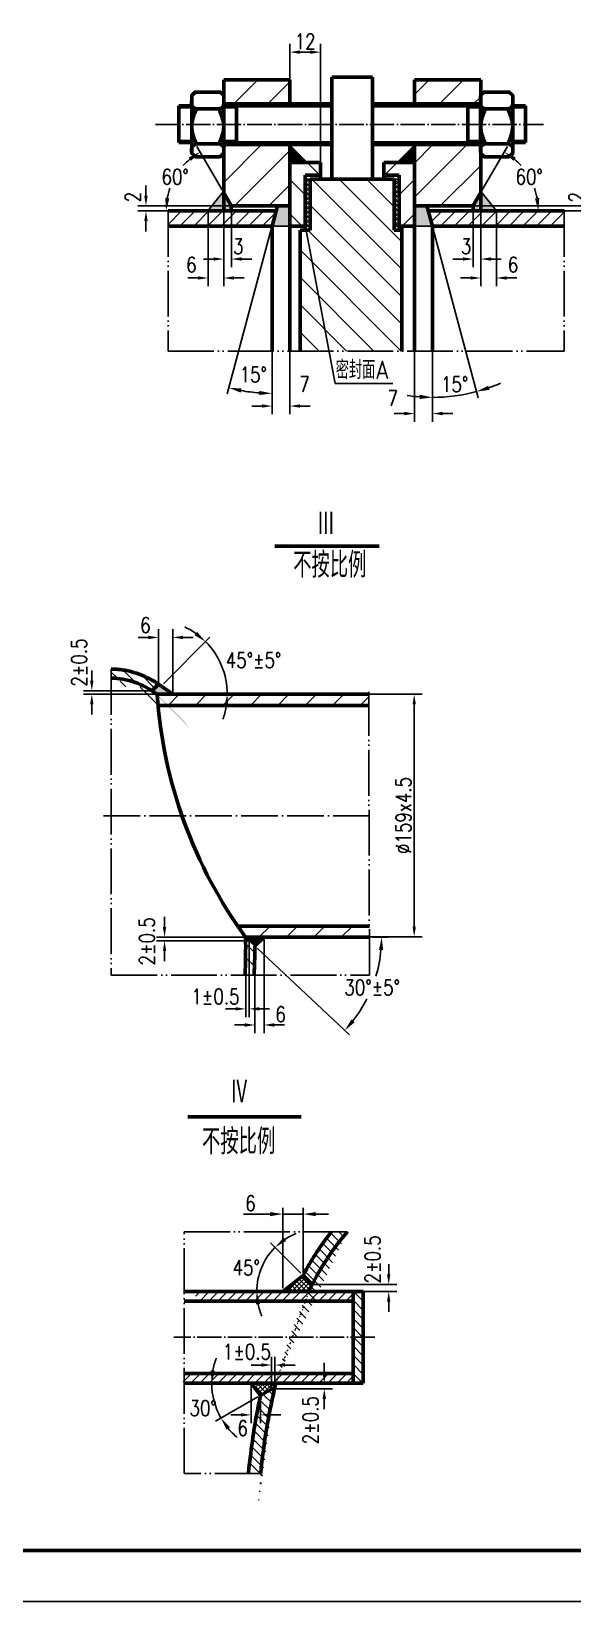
# Model space of a CAD drawing. Header units: millimetres. Extents: x -918 to 12145, y -17246 to 1103.
# Drawn here: x 121 to 653, y -1867 to -325 of the extents above; entities that cross this region are included whole.
import ezdxf

# ---------------------------------------------------------------- set-up
doc = ezdxf.new("R2010")
doc.units = ezdxf.units.MM
for name, pattern in [('ACAD_ISO04W100', [30, 24, -3, 0, -3]), ('DIVIDE-M', [39, 30, -3, 0, -3, 0, -3]), ('PHANTOM', [2.5, 1.25, -0.25, 0.25, -0.25, 0.25, -0.25])]:
    doc.linetypes.add(name, pattern=pattern)
for name, color, linetype in [('9双点划线层', 6, 'PHANTOM'), ('中心线', 1, 'ACAD_ISO04W100'), ('标注', 4, 'Continuous'), ('细实线', 3, 'Continuous')]:
    doc.layers.add(name, color=color, linetype=linetype)
doc.layers.add('中粗线', color=7, linetype='Continuous', lineweight=60)
doc.layers.add('粗实线', color=7, linetype='Continuous', lineweight=60)
doc.styles.get("Standard").update_dxf_attribs({"font": 'gbenor.shx', "width": 0.707, "bigfont": 'gbcbig.shx'})
doc.styles.add('TH_GBDIM', font='romans.shx', dxfattribs={"width": 0.8, "bigfont": 'gbcbig.shx'})
doc.dimstyles.new('副本 (2) ISO-25', dxfattribs={"dimscale": 5, "dimtxt": 3, "dimasz": 2.5, "dimexe": 1.25, "dimexo": 0.625, "dimtad": 1, "dimtih": 1, "dimtoh": 1, "dimlfac": -5, "dimdsep": 46, "dimtxsty": 'TH_GBDIM', "dimcen": 2.5, "dimclrd": 256, "dimazin": 0, "dimtfac": 1, "dimtmove": 0, "dimatfit": 3, "dimldrblk": 'NONE', "dimfxl": 0, "dimfrac": 2, "dimlwd": -1, "dimarcsym": 0})
doc.dimstyles.new('副本 (2)ISO-25', dxfattribs={"dimtxt": 15, "dimasz": 10, "dimexe": 8, "dimexo": 0, "dimgap": 3, "dimtad": 1, "dimdec": 1, "dimrnd": 0.005, "dimdsep": 46, "dimtxsty": 'TH_GBDIM', "dimcen": 2.5, "dimadec": 0, "dimazin": 0, "dimtfac": 1, "dimtdec": 1, "dimtofl": 0, "dimtmove": 2, "dimatfit": 2, "dimfxl": 0, "dimarcsym": 0})
pattern_1 = [(135, (-8097.168, -8309.768), (-6.735192, -6.735192), [])]
pattern_2 = [(45, (-5181.075, -6369.308), (-6.735192, 6.735192), [])]
pattern_3 = [(45, (-5181.075, -6369.308), (-2.245064, 2.245064), []), (135, (-5181.075, -6369.308), (-2.245064, -2.245064), [])]
pattern_4 = [(45, (-5181.075, -6369.308), (-16.83798, 16.83798), [])]

# ---------------------------------------------------------------- blocks, each defined once
blk = doc.blocks.new('*D176')
at = {"layer": '细实线', "color": 0, "lineweight": -2}
for p, q in [((236.3, -920.3), (226.3, -920.3)), ((246.3, -966.3), (246.3, -912.3)), ((260.5, -976.1), (260.5, -912.3)), ((270.5, -920.3), (280.5, -920.3))]:
    blk.add_line(p, q, dxfattribs=at)
at = {"layer": '细实线', "color": 0}
for points in [[(236.3, -918.6), (236.3, -922), (246.3, -920.3)], [(270.5, -918.6), (270.5, -922), (260.5, -920.3)]]:
    blk.add_solid(points, dxfattribs=at)
at = {"layer": '细实线', "color": 0, "insert": (233.5, -908.2), "char_height": 15, "attachment_point": 5, "style": 'TH_GBDIM'}
blk.add_mtext('6', dxfattribs=at)
blk = doc.blocks.new('*D177')
at = {"layer": '细实线', "color": 0, "lineweight": -2}
for p, q in [((350, -1214.6), (350, -1308.7)), ((341, -1223.3), (341, -1308.7)), ((331, -1300.7), (321, -1300.7)), ((360, -1300.7), (370, -1300.7))]:
    blk.add_line(p, q, dxfattribs=at)
at = {"layer": '细实线', "color": 0}
for points in [[(331, -1299), (331, -1302.4), (341, -1300.7)], [(360, -1299), (360, -1302.4), (350, -1300.7)]]:
    blk.add_solid(points, dxfattribs=at)
at = {"layer": '细实线', "color": 0, "insert": (366.3, -1290.2), "char_height": 15, "attachment_point": 5, "style": 'TH_GBDIM'}
blk.add_mtext('6', dxfattribs=at)
blk = doc.blocks.new('*D178')
at = {"layer": '细实线', "color": 0, "lineweight": -2}
blk.add_line((251.1, -965.8), (296.9, -920), dxfattribs=at)
at = {"layer": '细实线'}
for start, end in [(54.8104, 64.6209), (0, 45), (340.3791, 350.1896)]:
    blk.add_arc((240.8, -976.1), 73.1, start, end, dxfattribs=at)
for points in [[(284.3, -914.8), (281.6, -918), (292.5, -924.4)], [(310.8, -988.4), (314.9, -988.7), (313.9, -976.1)]]:
    blk.add_solid(points, dxfattribs=at)
at = {"layer": '细实线', "color": 0, "insert": (339.7, -942.7), "char_height": 15, "attachment_point": 5, "style": 'TH_GBDIM'}
blk.add_mtext('45°±5°', dxfattribs=at)
blk = doc.blocks.new('_None')
blk = doc.blocks.new('*D179')
at = {"layer": '细实线', "color": 0, "lineweight": -2}
for p, q in [((180.8, -962.6), (180.8, -952.6)), ((239.9, -972.6), (172.8, -972.6)), ((245, -976.1), (172.8, -976.1)), ((180.8, -986.1), (180.8, -996.1))]:
    blk.add_line(p, q, dxfattribs=at)
at = {"layer": '细实线', "color": 0}
for points in [[(179.1, -962.6), (182.5, -962.6), (180.8, -972.6)], [(179.1, -986.1), (182.5, -986.1), (180.8, -976.1)]]:
    blk.add_solid(points, dxfattribs=at)
at = {"layer": '细实线', "color": 0, "insert": (168.3, -945), "char_height": 15, "attachment_point": 5, "rotation": 90, "style": 'TH_GBDIM'}
blk.add_mtext('2±0.5', dxfattribs=at)
blk = doc.blocks.new('*D180')
at = {"layer": '细实线', "color": 0, "lineweight": -2}
for p, q in [((456.7, -1214.6), (471.8, -1214.6)), ((343.3, -1225.4), (433.9, -1310.5))]:
    blk.add_line(p, q, dxfattribs=at)
at = {"layer": '细实线'}
for start, end in [(343.4071, 354.6465), (322.1625, 333.222)]:
    blk.add_arc((331.7, -1214.6), 133.8, start, end, dxfattribs=at)
for points in [[(462.9, -1227), (467.1, -1227.2), (465.6, -1214.6)], [(439, -1298), (435.8, -1295.3), (429.3, -1306.2)]]:
    blk.add_solid(points, dxfattribs=at)
at = {"layer": '细实线', "color": 0, "insert": (456.2, -1263.9), "char_height": 15, "attachment_point": 5, "style": 'TH_GBDIM'}
blk.add_mtext('30°±5°', dxfattribs=at)
blk = doc.blocks.new('*D181')
at = {"layer": '细实线', "color": 0, "lineweight": -2}
for p, q in [((252.3, -1204.5), (252.3, -1194.5)), ((331.9, -1214.5), (244.3, -1214.5)), ((332, -1218.1), (244.3, -1218.1)), ((252.3, -1228.1), (252.3, -1238.1))]:
    blk.add_line(p, q, dxfattribs=at)
at = {"layer": '细实线', "color": 0}
for points in [[(250.6, -1204.5), (253.9, -1204.5), (252.3, -1214.5)], [(250.6, -1228.1), (253.9, -1228.1), (252.3, -1218.1)]]:
    blk.add_solid(points, dxfattribs=at)
at = {"layer": '细实线', "color": 0, "insert": (235, -1218.6), "char_height": 15, "attachment_point": 5, "rotation": 90, "style": 'TH_GBDIM'}
blk.add_mtext('2±0.5', dxfattribs=at)
blk = doc.blocks.new('*D182')
at = {"layer": '细实线', "color": 0, "lineweight": -2}
for p, q in [((332, -1218.1), (332, -1292.9)), ((335.4, -1218.1), (335.4, -1292.9)), ((322, -1284.9), (312, -1284.9)), ((345.4, -1284.9), (355.4, -1284.9))]:
    blk.add_line(p, q, dxfattribs=at)
at = {"layer": '细实线', "color": 0}
for points in [[(322, -1283.2), (322, -1286.5), (332, -1284.9)], [(345.4, -1283.2), (345.4, -1286.5), (335.4, -1284.9)]]:
    blk.add_solid(points, dxfattribs=at)
at = {"layer": '细实线', "color": 0, "insert": (302.3, -1272.8), "char_height": 15, "attachment_point": 5, "style": 'TH_GBDIM'}
blk.add_mtext('1±0.5', dxfattribs=at)
blk = doc.blocks.new('*D194')
at = {"layer": '标注', "color": 0, "lineweight": -2}
for p, q in [((452.8, -976.1), (505.5, -976.1)), ((497.5, -986.1), (497.5, -1204.1)), ((453.3, -1214.1), (505.5, -1214.1))]:
    blk.add_line(p, q, dxfattribs=at)
at = {"layer": '标注', "color": 0}
for points in [[(495.9, -986.1), (499.2, -986.1), (497.5, -976.1)], [(495.9, -1204.1), (499.2, -1204.1), (497.5, -1214.1)]]:
    blk.add_solid(points, dxfattribs=at)
at = {"layer": '标注', "color": 0, "insert": (487, -1095.1), "char_height": 15, "attachment_point": 5, "rotation": 90, "style": 'TH_GBDIM'}
blk.add_mtext('%%c159x4.5', dxfattribs=at)
blk = doc.blocks.new('*D257')
at = {"layer": '标注'}
for p, q in [((356, -1486.3), (329.8, -1486.3)), ((388.4, -1486.3), (368.5, -1486.3)), ((400.9, -1486.3), (413.4, -1486.3))]:
    blk.add_line(p, q, dxfattribs=at)
at = {"layer": '标注', "color": 0, "lineweight": -2}
for p, q in [((368.5, -1559.1), (368.5, -1480.1)), ((388.4, -1543.5), (388.4, -1480.1))]:
    blk.add_line(p, q, dxfattribs=at)
at = {"layer": '标注'}
for points in [[(356, -1484.3), (356, -1488.4), (368.5, -1486.3)], [(400.9, -1484.3), (400.9, -1488.4), (388.4, -1486.3)]]:
    blk.add_solid(points, dxfattribs=at)
at = {"layer": '标注', "color": 0, "insert": (336.7, -1475.7), "char_height": 15, "attachment_point": 5, "style": 'TH_GBDIM'}
blk.add_mtext('6', dxfattribs=at)
blk = doc.blocks.new('*D258')
at = {"layer": '标注', "color": 0, "lineweight": -2}
blk.add_line((386.2, -1544.4), (356.3, -1514.6), dxfattribs=at)
at = {"layer": '标注'}
for start, end in [(111.6323, 123.3463), (135.0603, 180), (191.714, 203.428)]:
    blk.add_arc((404.1, -1562.3), 61.2, start, end, dxfattribs=at)
for points in [[(371.7, -1512.7), (369.1, -1509.5), (360.7, -1519)], [(342, -1574.9), (346.2, -1574.5), (342.8, -1562.3)]]:
    blk.add_solid(points, dxfattribs=at)
at = {"layer": '标注', "color": 0, "insert": (332.5, -1538.9), "char_height": 15, "attachment_point": 5, "style": 'TH_GBDIM'}
blk.add_mtext('45°', dxfattribs=at)
blk = doc.blocks.new('*D259')
at = {"layer": '标注', "color": 0, "lineweight": -2}
for p, q in [((337.4, -1652.3), (337.4, -1691.4)), ((346.6, -1664.2), (346.6, -1691.4)), ((327.4, -1683.4), (317.4, -1683.4)), ((356.6, -1683.4), (366.6, -1683.4))]:
    blk.add_line(p, q, dxfattribs=at)
at = {"layer": '标注', "color": 0}
for points in [[(327.4, -1681.7), (327.4, -1685), (337.4, -1683.4)], [(356.6, -1681.7), (356.6, -1685), (346.6, -1683.4)]]:
    blk.add_solid(points, dxfattribs=at)
at = {"layer": '标注', "color": 0, "insert": (329, -1696.4), "char_height": 15, "attachment_point": 5, "style": 'TH_GBDIM'}
blk.add_mtext('6', dxfattribs=at)
blk = doc.blocks.new('*D260')
at = {"layer": '标注', "color": 0, "lineweight": -2}
for p, q in [((409.2, -1642.3), (409.2, -1632.3)), ((360.3, -1657.9), (417.2, -1657.9)), ((361.7, -1652.3), (417.2, -1652.3)), ((409.2, -1667.9), (409.2, -1677.9))]:
    blk.add_line(p, q, dxfattribs=at)
at = {"layer": '标注', "color": 0}
for points in [[(407.5, -1642.3), (410.9, -1642.3), (409.2, -1652.3)], [(407.5, -1667.9), (410.9, -1667.9), (409.2, -1657.9)]]:
    blk.add_solid(points, dxfattribs=at)
at = {"layer": '标注', "color": 0, "insert": (395.7, -1688.7), "char_height": 15, "attachment_point": 5, "rotation": 90, "style": 'TH_GBDIM'}
blk.add_mtext('2±0.5', dxfattribs=at)
blk = doc.blocks.new('*D261')
at = {"layer": '标注', "color": 0, "lineweight": -2}
for p, q in [((472.5, -1545.5), (472.5, -1535.5)), ((397.3, -1555.5), (480.5, -1555.5)), ((393.8, -1562.3), (480.5, -1562.3)), ((472.5, -1572.3), (472.5, -1582.3))]:
    blk.add_line(p, q, dxfattribs=at)
at = {"layer": '标注', "color": 0}
for points in [[(470.8, -1545.5), (474.1, -1545.5), (472.5, -1555.5)], [(470.8, -1572.3), (474.1, -1572.3), (472.5, -1562.3)]]:
    blk.add_solid(points, dxfattribs=at)
at = {"layer": '标注', "color": 0, "insert": (456.7, -1530.8), "char_height": 15, "attachment_point": 5, "rotation": 90, "style": 'TH_GBDIM'}
blk.add_mtext('2±0.5', dxfattribs=at)
blk = doc.blocks.new('*D262')
at = {"layer": '标注', "color": 0, "lineweight": -2}
for p, q in [((357.4, -1658.1), (357.4, -1626.5)), ((360.7, -1656.3), (360.7, -1626.5)), ((347.4, -1634.5), (337.4, -1634.5)), ((370.7, -1634.5), (380.7, -1634.5))]:
    blk.add_line(p, q, dxfattribs=at)
at = {"layer": '标注', "color": 0}
for points in [[(347.4, -1632.8), (347.4, -1636.1), (357.4, -1634.5)], [(370.7, -1632.8), (370.7, -1636.1), (360.7, -1634.5)]]:
    blk.add_solid(points, dxfattribs=at)
at = {"layer": '标注', "color": 0, "insert": (333.2, -1621.4), "char_height": 15, "attachment_point": 5, "style": 'TH_GBDIM'}
blk.add_mtext('1±0.5', dxfattribs=at)
blk = doc.blocks.new('*D263')
at = {"layer": '标注', "color": 0, "lineweight": -2}
blk.add_line((343.9, -1665.8), (302.2, -1689.6), dxfattribs=at)
at = {"layer": '标注'}
for start, end in [(159.2167, 169.6083), (180, 209.7037), (220.0954, 230.487)]:
    blk.add_arc((367.6, -1652.3), 69, start, end, dxfattribs=at)
for points in [[(301.8, -1640), (297.6, -1639.6), (298.6, -1652.3)], [(313.1, -1697.9), (316.5, -1695.5), (307.7, -1686.5)]]:
    blk.add_solid(points, dxfattribs=at)
at = {"layer": '标注', "color": 0, "insert": (290.2, -1676.8), "char_height": 15, "attachment_point": 5, "style": 'TH_GBDIM'}
blk.add_mtext('30°', dxfattribs=at)
blk = doc.blocks.new('*D308')
at = {"layer": '标注', "color": 0, "lineweight": -2}
for p, q in [((308.8, -481), (284.1, -438.3)), ((274.7, -501.7), (247.5, -501.7))]:
    blk.add_line(p, q, dxfattribs=at)
at = {"layer": '标注'}
for start, end in [(130.7077, 138.3333), (160.4151, 169.2923)]:
    blk.add_arc((320.7, -501.7), 67, start, end, dxfattribs=at)
for points in [[(275.9, -449.2), (278.3, -452.6), (287.3, -443.7)], [(257, -489.4), (252.9, -489), (253.8, -501.7)]]:
    blk.add_solid(points, dxfattribs=at)
at = {"layer": '标注', "color": 0, "insert": (262.7, -468.2), "char_height": 15, "attachment_point": 5, "style": 'TH_GBDIM'}
blk.add_mtext('60°', dxfattribs=at)
blk = doc.blocks.new('*D309')
at = {"layer": '标注', "color": 0, "lineweight": -2}
for p, q in [((310.4, -483.7), (310.4, -575.5)), ((295, -501.7), (295, -575.5)), ((285, -567.5), (275, -567.5)), ((320.4, -567.5), (330.4, -567.5))]:
    blk.add_line(p, q, dxfattribs=at)
at = {"layer": '标注', "color": 0}
for points in [[(285, -565.8), (285, -569.1), (295, -567.5)], [(320.4, -565.8), (320.4, -569.1), (310.4, -567.5)]]:
    blk.add_solid(points, dxfattribs=at)
at = {"layer": '标注', "color": 0, "insert": (278.6, -554.4), "char_height": 15, "attachment_point": 5, "style": 'TH_GBDIM'}
blk.add_mtext('6', dxfattribs=at)
blk = doc.blocks.new('*D310')
at = {"layer": '标注', "color": 0, "lineweight": -2}
for p, q in [((310.4, -501.7), (310.4, -556.9)), ((317.9, -501.7), (317.9, -556.9)), ((300.4, -548.9), (290.4, -548.9)), ((327.9, -548.9), (337.9, -548.9))]:
    blk.add_line(p, q, dxfattribs=at)
at = {"layer": '标注', "color": 0}
for points in [[(300.4, -547.2), (300.4, -550.5), (310.4, -548.9)], [(327.9, -547.2), (327.9, -550.5), (317.9, -548.9)]]:
    blk.add_solid(points, dxfattribs=at)
at = {"layer": '标注', "color": 0, "insert": (324.7, -536.4), "char_height": 15, "attachment_point": 5, "style": 'TH_GBDIM'}
blk.add_mtext('3', dxfattribs=at)
blk = doc.blocks.new('*D311')
at = {"layer": '标注', "color": 0, "lineweight": -2}
for p, q in [((564.4, -481), (589.1, -438.3)), ((598.5, -501.7), (625.7, -501.7))]:
    blk.add_line(p, q, dxfattribs=at)
at = {"layer": '标注'}
for start, end in [(41.6667, 49.2923), (10.7077, 19.5849)]:
    blk.add_arc((552.5, -501.7), 67, start, end, dxfattribs=at)
for points in [[(595, -452.6), (597.4, -449.2), (586, -443.7)], [(620.4, -489), (616.2, -489.4), (619.5, -501.7)]]:
    blk.add_solid(points, dxfattribs=at)
at = {"layer": '标注', "color": 0, "insert": (610.5, -468.2), "char_height": 15, "attachment_point": 5, "style": 'TH_GBDIM'}
blk.add_mtext('60°', dxfattribs=at)
blk = doc.blocks.new('*D312')
at = {"layer": '标注', "color": 0, "lineweight": -2}
for p, q in [((562.9, -483.7), (562.9, -575.5)), ((578.3, -501.7), (578.3, -575.5)), ((552.9, -567.5), (542.9, -567.5)), ((588.3, -567.5), (598.3, -567.5))]:
    blk.add_line(p, q, dxfattribs=at)
at = {"layer": '标注', "color": 0}
for points in [[(552.9, -565.8), (552.9, -569.1), (562.9, -567.5)], [(588.3, -565.8), (588.3, -569.1), (578.3, -567.5)]]:
    blk.add_solid(points, dxfattribs=at)
at = {"layer": '标注', "color": 0, "insert": (594.7, -554.4), "char_height": 15, "attachment_point": 5, "style": 'TH_GBDIM'}
blk.add_mtext('6', dxfattribs=at)
blk = doc.blocks.new('*D313')
at = {"layer": '标注', "color": 0, "lineweight": -2}
for p, q in [((555.4, -501.7), (555.4, -556.9)), ((562.9, -501.7), (562.9, -556.9)), ((545.4, -548.9), (535.4, -548.9)), ((572.9, -548.9), (582.9, -548.9))]:
    blk.add_line(p, q, dxfattribs=at)
at = {"layer": '标注', "color": 0}
for points in [[(545.4, -547.2), (545.4, -550.5), (555.4, -548.9)], [(572.9, -547.2), (572.9, -550.5), (562.9, -548.9)]]:
    blk.add_solid(points, dxfattribs=at)
at = {"layer": '标注', "color": 0, "insert": (548.5, -536.4), "char_height": 15, "attachment_point": 5, "style": 'TH_GBDIM'}
blk.add_mtext('3', dxfattribs=at)
blk = doc.blocks.new('*D314')
at = {"layer": '标注', "color": 0, "lineweight": -2}
for p, q in [((357.9, -609), (357.9, -701.2)), ((375.4, -609), (375.4, -701.2)), ((347.9, -693.2), (337.9, -693.2)), ((385.4, -693.2), (395.4, -693.2))]:
    blk.add_line(p, q, dxfattribs=at)
at = {"layer": '标注', "color": 0}
for points in [[(347.9, -691.5), (347.9, -694.8), (357.9, -693.2)], [(385.4, -691.5), (385.4, -694.8), (375.4, -693.2)]]:
    blk.add_solid(points, dxfattribs=at)
at = {"layer": '标注', "color": 0, "insert": (389.7, -671.7), "char_height": 15, "attachment_point": 5, "style": 'TH_GBDIM'}
blk.add_mtext('7', dxfattribs=at)
blk = doc.blocks.new('*D315')
at = {"layer": '标注', "color": 0, "lineweight": -2}
for p, q in [((357.1, -519.7), (313.8, -681.3)), ((357.9, -642.4), (357.9, -687.1))]:
    blk.add_line(p, q, dxfattribs=at)
at = {"layer": '标注'}
blk.add_arc((357.9, -516.7), 164.1, 259.3648, 265.6352, dxfattribs=at)
for points in [[(327.1, -680), (328, -676), (315.4, -675.2)], [(345.4, -678.3), (345.3, -682.4), (357.9, -680.8)]]:
    blk.add_solid(points, dxfattribs=at)
at = {"layer": '标注', "color": 0, "insert": (339.5, -662.3), "char_height": 15, "attachment_point": 5, "style": 'TH_GBDIM'}
blk.add_mtext('15°', dxfattribs=at)
blk = doc.blocks.new('*D316')
at = {"layer": '标注', "color": 0, "lineweight": -2}
for p, q in [((375.4, -372.9), (375.4, -337.8)), ((405.4, -454.2), (405.4, -337.8)), ((395.4, -345.8), (385.4, -345.8))]:
    blk.add_line(p, q, dxfattribs=at)
at = {"layer": '标注', "color": 0}
for points in [[(385.4, -344.1), (385.4, -347.5), (375.4, -345.8)], [(395.4, -344.1), (395.4, -347.5), (405.4, -345.8)]]:
    blk.add_solid(points, dxfattribs=at)
at = {"layer": '标注', "color": 0, "insert": (390.4, -335.3), "char_height": 15, "attachment_point": 5, "style": 'TH_GBDIM'}
blk.add_mtext('12', dxfattribs=at)
blk = doc.blocks.new('*D317')
at = {"layer": '标注', "color": 0, "lineweight": -2}
for p, q in [((516.2, -519.7), (560.5, -685)), ((515.4, -642.4), (515.4, -690.9))]:
    blk.add_line(p, q, dxfattribs=at)
at = {"layer": '标注'}
for start, end in [(289.2641, 293.5283), (261.4717, 265.7359), (270, 285)]:
    blk.add_arc((515.4, -516.7), 168, start, end, dxfattribs=at)
for points in [[(571.4, -677.3), (570.2, -673.3), (558.8, -679)], [(502.9, -682.1), (502.8, -686.3), (515.4, -684.7)]]:
    blk.add_solid(points, dxfattribs=at)
at = {"layer": '标注', "color": 0, "insert": (537.3, -671.8), "char_height": 15, "attachment_point": 5, "style": 'TH_GBDIM'}
blk.add_mtext('15°', dxfattribs=at)
blk = doc.blocks.new('*D318')
at = {"layer": '标注', "color": 0, "lineweight": -2}
for p, q in [((670.1, -486.7), (670.1, -476.7)), ((555.4, -496.7), (678.1, -496.7)), ((555.4, -501.7), (678.1, -501.7)), ((670.1, -511.7), (670.1, -521.7))]:
    blk.add_line(p, q, dxfattribs=at)
at = {"layer": '标注', "color": 0}
for points in [[(668.4, -486.7), (671.8, -486.7), (670.1, -496.7)], [(668.4, -511.7), (671.8, -511.7), (670.1, -501.7)]]:
    blk.add_solid(points, dxfattribs=at)
at = {"layer": '标注', "color": 0, "insert": (656.9, -488.2), "char_height": 15, "attachment_point": 5, "rotation": 90, "style": 'TH_GBDIM'}
blk.add_mtext('2', dxfattribs=at)
blk = doc.blocks.new('*D325')
at = {"layer": '标注', "color": 0, "lineweight": -2}
for p, q in [((497.9, -639.3), (497.9, -708.6)), ((515.4, -639.3), (515.4, -708.6)), ((487.9, -700.6), (477.9, -700.6)), ((525.4, -700.6), (535.4, -700.6))]:
    blk.add_line(p, q, dxfattribs=at)
at = {"layer": '标注', "color": 0}
for points in [[(487.9, -698.9), (487.9, -702.2), (497.9, -700.6)], [(525.4, -698.9), (525.4, -702.2), (515.4, -700.6)]]:
    blk.add_solid(points, dxfattribs=at)
at = {"layer": '标注', "color": 0, "insert": (476.4, -685.4), "char_height": 15, "attachment_point": 5, "style": 'TH_GBDIM'}
blk.add_mtext('7', dxfattribs=at)
blk = doc.blocks.new('*D347')
at = {"layer": '标注', "color": 0, "lineweight": -2}
for p, q in [((234, -486.7), (234, -476.7)), ((317.9, -496.7), (226, -496.7)), ((317.9, -501.7), (226, -501.7)), ((234, -511.7), (234, -521.7))]:
    blk.add_line(p, q, dxfattribs=at)
at = {"layer": '标注', "color": 0}
for points in [[(232.3, -486.7), (235.7, -486.7), (234, -496.7)], [(232.3, -511.7), (235.7, -511.7), (234, -501.7)]]:
    blk.add_solid(points, dxfattribs=at)
at = {"layer": '标注', "color": 0, "insert": (221.1, -488), "char_height": 15, "attachment_point": 5, "rotation": 90, "style": 'TH_GBDIM'}
blk.add_mtext('2 ', dxfattribs=at)

msp = doc.modelspace()

# ---------------------------------------------------------------- hatches: boundary and pattern name
at = {"layer": '标注'}
h = msp.add_hatch(dxfattribs=at)
h.set_pattern_fill('ANSI31', color=256, scale=7.5, style=0)
h.set_pattern_definition(pattern_4)
h.paths.add_polyline_path([(375.3597, -372.9382), (325.3597, -372.9382), (310.3597, -372.9382), (310.3597, -396.5682), (375.3597, -396.5682)])
h.paths.add_polyline_path([(375.3597, -436.5682), (310.3597, -436.5682), (310.3597, -483.4531), (318.001, -496.6882), (375.3597, -496.6882), (375.3597, -466.6882)])
h = msp.add_hatch(dxfattribs=at)
h.set_pattern_fill('ANSI31', color=256, scale=7.5, style=0)
h.set_pattern_definition(pattern_4)
h.paths.add_polyline_path([(497.8597, -372.9382), (497.8597, -396.5682), (562.8597, -396.5682), (562.8597, -372.9382)])
h.paths.add_polyline_path([(497.8597, -466.6882), (497.8597, -496.6882), (555.2184, -496.6882), (562.8597, -483.4531), (562.8597, -436.5682), (497.8597, -436.5682)])
for points in [[(375.3597, -439.1882), (375.3597, -454.1882), (390.3597, -454.1882)], [(482.8597, -454.1882), (497.8597, -454.1882), (497.8597, -439.1882)]]:
    msp.add_hatch(color=256, dxfattribs=at).paths.add_polyline_path(points)
h = msp.add_hatch(dxfattribs=at)
h.set_pattern_fill('ANSI31', color=256, scale=7.5, angle=90, style=0)
h.set_pattern_definition([(135, (-12039.792, -18027.29), (-16.83798, -16.83798), [])])
h.paths.add_polyline_path([(375.3597, -466.6882), (375.3597, -516.6882), (390.3597, -516.6882), (390.3597, -466.6882), (405.3597, -466.6882), (405.3597, -454.1882), (375.3597, -454.1882)])
h = msp.add_hatch(dxfattribs=at)
h.set_pattern_fill('ANSI31', color=256, scale=7.5, angle=90, style=0)
h.set_pattern_definition([(45, (12913.012, -18027.29), (16.83798, -16.83798), [])])
h.paths.add_polyline_path([(482.8597, -466.6882), (467.8597, -466.6882), (467.8597, -454.1882), (497.8597, -454.1882), (497.8597, -466.6882), (497.8597, -516.6882), (482.8597, -516.6882)])
h = msp.add_hatch(dxfattribs=at)
h.set_pattern_fill('ANSI31', color=256, scale=6, angle=90, style=0)
h.set_pattern_definition([(135, (-5181.075, -6369.308), (-13.470384, -13.470384), [])])
h.paths.add_polyline_path([(385.3597, -639.2639), (485.3597, -639.2639), (485.3597, -520.4382), (477.8597, -520.4382), (477.8597, -470.4382), (395.3597, -470.4382), (395.3597, -520.4382), (385.3597, -520.4382)])
h = msp.add_hatch(dxfattribs=at)
h.set_pattern_fill('ANSI37', color=256, style=0)
h.set_pattern_definition(pattern_3)
h.paths.add_polyline_path([(390.3597, -513.3103), (390.7349, -516.6882), (395.3597, -516.6882), (395.3597, -470.4382), (390.3597, -470.4382)])
h = msp.add_hatch(dxfattribs=at)
h.set_pattern_fill('ANSI37', color=256, style=0)
h.set_pattern_definition(pattern_3)
h.paths.add_polyline_path([(482.8597, -470.4382), (477.8597, -470.4382), (477.8597, -516.6882), (482.8597, -516.6882)])
h = msp.add_hatch(dxfattribs=at)
h.set_pattern_fill('ANSI31', color=256, scale=3, style=0)
h.set_pattern_definition(pattern_2)
h.paths.add_polyline_path([(255.7698, -501.6882), (255.7698, -516.6882), (357.8597, -516.6882), (361.8789, -501.6882)])
h = msp.add_hatch(color=256, dxfattribs=at)
h.paths.add_polyline_path([(510.0007, -496.6882), (497.8597, -496.6882), (497.8597, -516.6882), (515.3597, -516.6882)])
h.paths.add_polyline_path([(375.3597, -496.6882), (363.2187, -496.6882), (357.8597, -516.6882), (375.3597, -516.6882)])
h = msp.add_hatch(dxfattribs=at)
h.set_pattern_fill('ANSI31', color=256, scale=3, style=0)
h.set_pattern_definition(pattern_2)
h.paths.add_polyline_path([(644.8246, -516.6882), (644.8246, -501.6882), (511.3405, -501.6882), (515.3597, -516.6882)])
h = msp.add_hatch(dxfattribs=at)
h.set_pattern_fill('ANSI31', color=256, scale=3, angle=90, style=0)
h.set_pattern_definition(pattern_1)
edge = h.paths.add_edge_path()
edge.add_ellipse((199.9938, -1222.8467), major_axis=(0, 262.5), ratio=0.502857143, start_angle=342.406728, end_angle=360.0719371, ccw=False)
edge.add_line((239.8918, -972.6248), (246.2558, -966.2608))
edge.add_spline(control_points=[(246.2558, -966.2608), (244.5198, -964.8985), (240.062, -962.0997), (228.35, -956.3784), (221.0401, -953.931), (209.1054, -951.7609), (204.5498, -951.3467), (199.9938, -951.3467)], knot_values=[5.944490153, 5.944490153, 5.944490153, 5.944490153, 6.042308248, 6.042308248, 6.192003594, 6.192003594, 6.283185307, 6.283185307, 6.283185307, 6.283185307], degree=3, periodic=0)
edge.add_spline(control_points=[(199.9938, -951.3467), (199.9382, -954.3464), (199.8826, -957.3462), (199.8281, -960.3469)], knot_values=[0, 0, 0, 0, 6.109537083, 6.109537083, 6.109537083, 6.109537083], degree=3, periodic=0)
h = msp.add_hatch(color=256, dxfattribs=at)
edge = h.paths.add_edge_path()
edge.add_ellipse((199.9938, -1222.8467), major_axis=(0, 262.5), ratio=0.502857143, start_angle=340.0515564, end_angle=342.406728, ccw=False)
edge.add_line((245.0288, -976.0967), (260.4686, -976.0967))
edge.add_line((260.4686, -976.0967), (246.2558, -966.2608))
edge.add_line((246.2558, -966.2608), (239.8918, -972.6248))
h = msp.add_hatch(color=256, dxfattribs=at)
edge = h.paths.add_edge_path()
edge.add_line((349.9849, -1214.5967), (331.9286, -1214.5967))
edge.add_ellipse((199.9938, -1222.8467), major_axis=(0, 262.5), ratio=0.502857143, start_angle=271.0391919, end_angle=271.8010211, ccw=False)
edge.add_line((331.9721, -1218.0859), (335.4452, -1218.0859))
edge.add_line((335.4452, -1218.0859), (340.9934, -1223.2944))
edge.add_line((340.9934, -1223.2944), (349.9849, -1214.5967))
h = msp.add_hatch(dxfattribs=at)
h.set_pattern_fill('ANSI31', color=256, scale=2, angle=90, style=0)
h.set_pattern_definition([(135, (5126.097, -7338.1033), (-4.490128, -4.490128), [])])
edge = h.paths.add_edge_path()
edge.add_ellipse((519.5265, -1807.263), major_axis=(0, 350), ratio=0.502857143, start_angle=64.7465311, end_angle=79.0821199, ccw=False)
edge.add_line((360.3469, -1657.9448), (357.3879, -1658.0883))
edge.add_line((357.3879, -1658.0883), (346.5973, -1664.244))
edge.add_spline(control_points=[(346.5973, -1664.244), (345.669, -1668.4105), (344.5446, -1673.8197), (340.114, -1696.7149), (337.4344, -1714.657), (335.4757, -1732.8927)], knot_values=[4.922764176, 4.922764176, 4.922764176, 4.922764176, 4.971913577, 4.971913577, 5.128901519, 5.128901519, 5.128901519, 5.128901519], degree=3, periodic=0)
edge.add_spline(control_points=[(335.4757, -1732.8927), (339.1971, -1735.5963), (342.9546, -1738.2844), (346.7121, -1740.9724)], knot_values=[0, 0, 0, 0, 6.330894489, 6.330894489, 6.330894489, 6.330894489], degree=3, periodic=0)
edge = h.paths.add_edge_path()
edge.add_spline(control_points=[(416.8824, -1502.9597), (415.0409, -1505.2489), (413.2233, -1507.5977), (402.4572, -1522.0506), (394.0971, -1535.5568), (388.3832, -1546.5961)], knot_values=[5.513776593, 5.513776593, 5.513776593, 5.513776593, 5.548870558, 5.548870558, 5.724491671, 5.724491671, 5.724491671, 5.724491671], degree=3, periodic=0)
edge.add_line((388.3832, -1546.5961), (397.278, -1555.4723))
edge.add_ellipse((519.5265, -1807.263), major_axis=(0, 350), ratio=0.502857143, start_angle=29.8426334, end_angle=43.9948492, ccw=False)
edge.add_spline(control_points=[(431.9454, -1503.6747), (426.9169, -1503.425), (421.8883, -1503.1753), (416.8824, -1502.9597)], knot_values=[182.495119004, 182.495119004, 182.495119004, 182.495119004, 189.160234507, 189.160234507, 189.160234507, 189.160234507], degree=3, periodic=0)
h = msp.add_hatch(dxfattribs=at)
h.set_pattern_fill('ANSI37', color=256, angle=180, style=0)
h.set_pattern_definition([(225, (5126.0973, -7338.1033), (2.245064, -2.245064), []), (315, (5126.0973, -7338.1033), (2.245064, 2.245064), [])])
edge = h.paths.add_edge_path()
edge.add_line((361.7263, -1652.263), (337.3704, -1652.263))
edge.add_line((337.3704, -1652.263), (346.5973, -1664.244))
edge.add_line((346.5973, -1664.244), (357.3879, -1658.0883))
edge.add_line((357.3879, -1658.0883), (360.3469, -1657.9448))
edge.add_ellipse((519.5265, -1807.263), major_axis=(0, 350), ratio=0.502857143, start_angle=63.7136793, end_angle=64.7465311, ccw=False)
edge = h.paths.add_edge_path()
edge.add_line((368.5116, -1562.263), (393.8373, -1562.263))
edge.add_ellipse((519.5265, -1807.263), major_axis=(0, 350), ratio=0.502857143, start_angle=43.9948492, end_angle=45.572996, ccw=False)
edge.add_line((397.278, -1555.4723), (388.3832, -1546.5961))
edge.add_line((388.3832, -1546.5961), (368.5116, -1562.263))
h = msp.add_hatch(dxfattribs=at)
h.set_pattern_fill('ANSI31', color=256, scale=2, angle=180, style=0)
h.set_pattern_definition([(225, (5126.097, -7338.1033), (4.490128, -4.490128), [])])
edge = h.paths.add_edge_path()
edge.add_spline(control_points=[(269.6062, -1642.7894), (269.8062, -1646.0009), (270.1468, -1649.1628), (270.6447, -1652.263)], knot_values=[59.515296332, 59.515296332, 59.515296332, 59.515296332, 64.396851545, 64.396851545, 64.396851545, 64.396851545], degree=3, periodic=0)
edge.add_line((270.6447, -1652.263), (437.5265, -1652.263))
edge.add_line((437.5265, -1652.263), (437.5265, -1642.7894))
edge.add_line((437.5265, -1642.7894), (269.6062, -1642.7894))
edge = h.paths.add_edge_path()
edge.add_spline(control_points=[(284.5343, -1562.263), (283.2662, -1565.3557), (282.083, -1568.5197), (280.9801, -1571.7367)], knot_values=[98.821139035, 98.821139035, 98.821139035, 98.821139035, 103.627905697, 103.627905697, 103.627905697, 103.627905697], degree=3, periodic=0)
edge.add_line((280.9801, -1571.7367), (437.5265, -1571.7367))
edge.add_line((437.5265, -1571.7367), (437.5265, -1562.263))
edge.add_line((437.5265, -1562.263), (284.5343, -1562.263))
h = msp.add_hatch(dxfattribs=at)
h.set_pattern_fill('ANSI31', color=256, scale=2, angle=90, style=0)
h.set_pattern_definition([(135, (-5181.075, -6369.308), (-4.490128, -4.490128), [])])
h.paths.add_polyline_path([(447.5265, -1607.263), (437.5265, -1607.263), (437.5265, -1652.263), (447.5265, -1652.263)])
h.paths.add_polyline_path([(447.5265, -1562.263), (437.5265, -1562.263), (437.5265, -1607.263), (447.5265, -1607.263)])
at = {"layer": '细实线'}
h = msp.add_hatch(color=256, dxfattribs=at)
h.paths.add_polyline_path([(309.9926, -482.8172), (294.9542, -501.6882), (309.9926, -501.6882)])
h.paths.add_polyline_path([(309.9926, -482.8172), (309.9926, -501.6882), (317.8597, -501.6882), (317.8597, -496.4434)])
h = msp.add_hatch(color=256, dxfattribs=at)
h.paths.add_polyline_path([(563.2268, -482.8172), (578.2652, -501.6882), (563.2268, -501.6882)])
h.paths.add_polyline_path([(563.2268, -482.8172), (563.2268, -501.6882), (555.3597, -501.6882), (555.3597, -496.4434)])
h = msp.add_hatch(dxfattribs=at)
h.set_pattern_fill('ANSI31', color=256, scale=6, style=0)
h.set_pattern_definition([(45, (-8113.722, -9006.289), (-13.470384, 13.470384), [])])
h.paths.add_polyline_path([(452.8046, -976.0967), (245.0288, -976.0967, 0.005995613), (245.9001, -987.01), (452.8046, -987.01)])
h = msp.add_hatch(dxfattribs=at)
h.set_pattern_fill('ANSI31', color=256, scale=6, style=0)
h.set_pattern_definition([(45, (-8097.168, -8309.768), (-13.470384, 13.470384), [])])
edge = h.paths.add_edge_path()
edge.add_line((331.9286, -1214.5967), (453.6022, -1214.5967))
edge.add_spline(control_points=[(453.6022, -1214.5967), (450.8583, -1210.9631), (448.1143, -1207.3295), (445.42, -1203.6834)], knot_values=[160.744816033, 160.744816033, 160.744816033, 160.744816033, 169.429102152, 169.429102152, 169.429102152, 169.429102152], degree=3, periodic=0)
edge.add_line((445.42, -1203.6834), (324.1952, -1203.6834))
edge.add_arc((700.5004, -945.2226), 456.5168, 214.4827685, 216.1615411)
h = msp.add_hatch(dxfattribs=at)
h.set_pattern_fill('ANSI31', color=256, scale=3, angle=90, style=0)
h.set_pattern_definition(pattern_1)
edge = h.paths.add_edge_path()
edge.add_spline(control_points=[(340.2016, -1251.8024), (340.5395, -1245.6447), (340.7697, -1239.4645), (340.9794, -1228.7949), (341.0105, -1224.3095), (340.9934, -1223.2944)], knot_values=[4.603745051, 4.603745051, 4.603745051, 4.603745051, 4.673321725, 4.673321725, 4.723704106, 4.723704106, 4.723704106, 4.723704106], degree=3, periodic=0)
edge.add_line((340.9934, -1223.2944), (335.4452, -1218.0859))
edge.add_line((335.4452, -1218.0859), (331.9721, -1218.0859))
edge.add_ellipse((199.9938, -1222.8467), major_axis=(0, 262.5), ratio=0.502857143, start_angle=264.5335931, end_angle=271.0391919, ccw=False)
edge.add_spline(control_points=[(331.3935, -1247.853), (334.3257, -1249.1721), (337.2637, -1250.4873), (340.2016, -1251.8024)], knot_values=[237.676367198, 237.676367198, 237.676367198, 237.676367198, 243.541464037, 243.541464037, 243.541464037, 243.541464037], degree=3, periodic=0)

# ---------------------------------------------------------------- linework, layer by layer
at = {"layer": '9双点划线层', "linetype": 'DIVIDE-M', "ltscale": 1.5}
for p, q in [((255.7698, -501.6882), (255.7698, -639.2639)), ((644.8246, -501.6882), (644.8246, -639.2639)), ((255.7698, -639.2639), (644.8246, -639.2639)), ((199.9938, -951.3467), (199.9938, -1251.8024)), ((453.6007, -1251.8024), (452.8046, -973.8217)), ((199.9938, -1251.8024), (453.6007, -1251.8024)), ((271.6004, -1740.9724), (271.6004, -1503.6747)), ((271.6004, -1503.6747), (431.9454, -1503.6747)), ((346.7121, -1740.9724), (271.6004, -1740.9724))]:
    msp.add_line(p, q, dxfattribs=at)
at = {"layer": '中心线'}
for p, q in [((243.2968, -416.6882), (624.5247, -416.6882)), ((458.8615, -1607.263), (261.2617, -1607.263))]:
    msp.add_line(p, q, dxfattribs=at)
at = {"layer": '中心线', "ltscale": 1.5}
msp.add_line((192.2958, -1095.3467), (457.562, -1095.3467), dxfattribs=at)
at = {"layer": '中粗线'}
for p, q in [((310.3597, -372.9382), (310.3597, -501.6882)), ((310.3597, -372.9382), (375.3597, -372.9382)), ((375.3597, -372.9382), (325.3597, -372.9382)), ((375.3597, -396.5682), (375.3597, -372.9382)), ((416.6097, -470.4382), (416.6097, -370.3473)), ((456.6097, -370.3473), (416.6097, -370.3473)), ((456.6097, -470.4382), (456.6097, -370.3473)), ((497.8597, -372.9382), (547.8597, -372.9382)), ((562.8597, -372.9382), (497.8597, -372.9382)), ((497.8597, -396.5682), (497.8597, -372.9382)), ((562.8597, -372.9382), (562.8597, -501.6882)), ((266.4442, -398.5682), (266.4442, -434.5682)), ((266.4442, -398.5682), (278.9423, -398.5682)), ((416.6097, -396.5682), (310.3597, -396.5682)), ((416.6097, -398.5682), (310.6339, -398.5682)), ((322.9541, -398.5682), (322.9541, -434.8082)), ((562.8597, -396.5682), (456.6097, -396.5682)), ((562.8597, -398.5682), (456.6097, -398.5682)), ((550.2653, -398.5682), (550.2653, -434.8082)), ((606.7753, -398.5682), (594.2772, -398.5682)), ((606.7753, -398.5682), (606.7753, -434.5682)), ((305.8198, -401.5842), (283.5785, -401.5842)), ((567.3996, -401.5842), (589.6409, -401.5842)), ((266.4442, -434.5682), (278.9423, -434.5682)), ((305.8198, -435.9168), (283.5785, -435.9168)), ((416.6097, -436.5682), (310.3597, -436.5682)), ((416.6097, -434.8082), (310.6339, -434.8082)), ((375.3597, -466.6882), (375.3597, -436.5682)), ((375.3597, -439.1882), (390.3597, -454.1882)), ((562.8597, -434.8082), (456.6097, -434.8082)), ((562.8597, -436.5682), (456.6097, -436.5682)), ((497.8597, -439.1882), (482.8597, -454.1882)), ((497.8597, -466.6882), (497.8597, -436.5682)), ((567.3996, -435.9168), (589.6409, -435.9168)), ((606.7753, -434.5682), (594.2772, -434.5682)), ((405.3597, -454.1882), (375.3597, -454.1882)), ((405.3597, -470.4382), (405.3597, -454.1882)), ((467.8597, -470.4382), (467.8597, -454.1882)), ((467.8597, -454.1882), (497.8597, -454.1882)), ((467.8597, -454.1882), (467.8597, -470.4382)), ((375.3597, -639.2639), (375.3597, -466.6882)), ((405.3597, -466.6882), (390.3597, -466.6882)), ((390.3597, -466.6882), (390.3597, -520.4382)), ((395.3597, -470.4382), (477.8597, -470.4382)), ((395.3597, -520.4382), (395.3597, -470.4382)), ((456.6097, -470.4382), (416.6097, -470.4382)), ((467.8597, -466.6882), (482.8597, -466.6882)), ((477.8597, -520.4382), (477.8597, -470.4382)), ((482.8597, -466.6882), (482.8597, -520.4382)), ((497.8597, -639.2639), (497.8597, -466.6882)), ((309.9926, -482.8172), (317.8597, -496.4434)), ((310.3597, -483.6978), (317.8597, -496.6882)), ((563.2268, -482.8172), (555.3597, -496.4434)), ((562.8597, -483.6978), (555.3597, -496.6882)), ((255.7698, -501.6882), (361.8789, -501.6882)), ((317.8597, -496.4434), (317.8597, -501.6882)), ((317.8597, -496.6882), (375.3597, -496.6882)), ((317.8597, -496.6882), (317.8597, -501.6882)), ((357.8597, -516.6882), (363.2187, -496.6882)), ((555.3597, -496.6882), (497.8597, -496.6882)), ((515.3597, -516.6882), (510.0007, -496.6882)), ((644.8246, -501.6882), (511.3405, -501.6882)), ((555.3597, -496.4434), (555.3597, -501.6882)), ((555.3597, -496.6882), (555.3597, -501.6882)), ((255.7698, -516.6882), (357.8597, -516.6882)), ((357.8597, -516.6882), (357.8597, -639.2639)), ((375.3597, -516.6882), (390.3597, -516.6882)), ((385.3597, -520.4382), (395.3597, -520.4382)), ((385.3597, -639.2639), (385.3597, -520.4382)), ((477.8597, -520.4382), (485.3597, -520.4382)), ((497.8597, -516.6882), (482.8597, -516.6882)), ((485.3597, -639.2639), (485.3597, -516.6882)), ((515.3597, -516.6882), (515.3597, -639.2639)), ((644.8246, -516.6882), (515.3597, -516.6882)), ((360.5773, -830.6093), (463.2236, -830.6093)), ((239.8918, -972.6248), (246.2558, -966.2608)), ((260.4686, -976.0967), (246.2558, -966.2608)), ((245.0288, -976.0967), (452.8046, -976.0967)), ((245.9001, -987.01), (452.8046, -987.01)), ((324.1952, -1203.6834), (453.4629, -1203.6834)), ((331.9286, -1214.5967), (453.6022, -1214.5967)), ((340.9934, -1223.2944), (349.9849, -1214.5967)), ((275.2324, -1390.7654), (386.5301, -1390.7654)), ((388.3832, -1546.5961), (368.5116, -1562.263)), ((397.278, -1555.4723), (388.3832, -1546.5961)), ((447.5265, -1562.263), (271.6004, -1562.263)), ((437.5265, -1571.7367), (271.6004, -1571.7367)), ((437.5265, -1652.263), (437.5265, -1562.263)), ((447.5265, -1652.263), (447.5265, -1562.263)), ((437.5265, -1642.7894), (271.6004, -1642.7894)), ((447.5265, -1652.263), (271.5463, -1652.263)), ((346.5973, -1664.244), (337.3704, -1652.263)), ((357.3879, -1658.0883), (346.5973, -1664.244)), ((360.3469, -1657.9448), (357.3879, -1658.0883))]:
    msp.add_line(p, q, dxfattribs=at)
for points in [[(310.4561, -445.0244), (307.0472, -448.4333), (282.3511, -448.4333), (278.9423, -445.0244), (278.9423, -388.352), (282.3511, -384.9431), (307.0472, -384.9431), (310.4561, -388.352)], [(562.7634, -445.0244), (566.1722, -448.4333), (590.8683, -448.4333), (594.2772, -445.0244), (594.2772, -388.352), (590.8683, -384.9431), (566.1722, -384.9431), (562.7634, -388.352)]]:
    msp.add_lwpolyline(points, close=True, dxfattribs=at)
msp.add_arc((700.5004, -945.2226), 456.5168, 183.8778531, 216.1615411, dxfattribs=at)
for major_axis, ratio, start_param, end_param in [((0, 262.5), 0.502857143, 5.935019286, 6.284440847), ((0.0146, 309.0132), 0.42710637, 4.618567715, 4.739110267)]:
    msp.add_ellipse((199.9938, -1222.8467), major_axis=major_axis, ratio=ratio, start_param=start_param, end_param=end_param, dxfattribs=at)
at = {"layer": '中粗线', "extrusion": (0, 0, -1)}
for start_param, end_param in [(5.487786477, 5.762333096), (4.902941936, 5.171171825)]:
    msp.add_ellipse((519.5265, -1807.263), major_axis=(0, 350), ratio=0.502857143, start_param=start_param, end_param=end_param, dxfattribs=at)
at = {"layer": '中粗线'}
for points in [[(283.5785, -401.5842), (279.9243, -399.7353), (278.9423, -392.4765)], [(305.8198, -401.5842), (309.474, -399.7353), (310.4561, -392.4765)], [(567.3996, -401.5842), (563.7454, -399.7353), (562.7634, -392.4765)], [(589.6409, -401.5842), (593.2951, -399.7353), (594.2772, -392.4765)], [(283.5785, -435.9168), (278.9423, -418.7505), (283.5785, -401.5842)], [(305.8198, -435.9168), (310.4561, -418.7505), (305.8198, -401.5842)], [(567.3996, -435.9168), (562.7634, -418.7505), (567.3996, -401.5842)], [(589.6409, -435.9168), (594.2772, -418.7505), (589.6409, -401.5842)], [(283.5785, -435.9168), (279.9243, -437.7656), (278.9423, -445.0244)], [(305.8198, -435.9168), (309.474, -437.7656), (310.4561, -445.0244)], [(567.3996, -435.9168), (563.7454, -437.7656), (562.7634, -445.0244)], [(589.6409, -435.9168), (593.2951, -437.7656), (594.2772, -445.0244)]]:
    msp.add_spline(points, degree=3, dxfattribs=at)
for points, knots in [([(246.2558, -966.2608), (244.5198, -964.8985), (240.062, -962.0997), (228.35, -956.3784), (221.0401, -953.931), (209.1054, -951.7609), (204.5498, -951.3467), (199.9938, -951.3467)], [5.944490153, 5.944490153, 5.944490153, 5.944490153, 6.0423082482, 6.0423082482, 6.1920035944, 6.1920035944, 6.2831853072, 6.2831853072, 6.2831853072, 6.2831853072]), ([(340.2016, -1251.8024), (340.5395, -1245.6447), (340.7697, -1239.4645), (340.9794, -1228.7949), (341.0105, -1224.3095), (340.9934, -1223.2944)], [4.6037450515, 4.6037450515, 4.6037450515, 4.6037450515, 4.673321725, 4.673321725, 4.7237041058, 4.7237041058, 4.7237041058, 4.7237041058]), ([(388.3832, -1546.5961), (394.0971, -1535.5568), (402.4572, -1522.0506), (413.0372, -1507.8477), (414.6638, -1505.7372), (416.3096, -1503.6747)], [5.5137765929, 5.5137765929, 5.5137765929, 5.5137765929, 5.6893977059, 5.6893977059, 5.7208479771, 5.7208479771, 5.7208479771, 5.7208479771]), ([(334.6043, -1740.9724), (337.8032, -1712.2113), (340.3442, -1695.5254), (344.5446, -1673.8197), (345.669, -1668.4105), (346.5973, -1664.244)], [4.933474179, 4.933474179, 4.933474179, 4.933474179, 5.0797521174, 5.0797521174, 5.1289015189, 5.1289015189, 5.1289015189, 5.1289015189])]:
    msp.add_open_spline(points, degree=3, knots=knots, dxfattribs=at)
at = {"layer": '标注'}
for p, q in [((266.4442, -400.5682), (278.9423, -400.5682)), ((310.4561, -400.5682), (322.9541, -400.5682)), ((562.7634, -400.5682), (550.2653, -400.5682)), ((606.7753, -400.5682), (594.2772, -400.5682)), ((266.4442, -432.5682), (278.9423, -432.5682)), ((310.4561, -432.5682), (322.9541, -432.5682)), ((562.7634, -432.5682), (550.2653, -432.5682)), ((606.7753, -432.5682), (594.2772, -432.5682)), ((390.3597, -470.4382), (395.3597, -470.4382)), ((477.8597, -470.4382), (482.8597, -470.4382)), ((309.9926, -482.8172), (294.9542, -501.6882)), ((563.2268, -482.8172), (578.2652, -501.6882)), ((357.8597, -516.6882), (375.3597, -516.6882)), ((390.3597, -515.6251), (419.9802, -670.997)), ((395.3597, -516.6882), (390.3597, -516.6882)), ((482.8597, -516.6882), (477.8597, -516.6882)), ((497.8597, -516.6882), (515.3597, -516.6882)), ((419.9802, -670.997), (476.6227, -670.997))]:
    msp.add_line(p, q, dxfattribs=at)
at = {"layer": '粗实线'}
msp.add_line((-793.2207, -1816.6697), (3236.7793, -1816.6697), dxfattribs=at)
at = {"layer": '细实线'}
for p, q in [((335.4452, -1218.0859), (331.9721, -1218.0859)), ((335.4452, -1218.0859), (340.9934, -1223.2944)), ((-918.2207, -1866.6697), (3286.7793, -1866.6697))]:
    msp.add_line(p, q, dxfattribs=at)

# ---------------------------------------------------------------- texts
at = {"layer": '标注'}
for s, height, p in [('密封面A', 18, (420.4402, -666.5964)), ('Ⅲ', 25, (401.8259, -821.1957)), ('不按比例', 25, (378.6412, -861.6349)), ('Ⅳ', 25, (316.481, -1378.8582)), ('不按比例', 25, (289.07, -1427.5628))]:
    msp.add_text(s, height=height, dxfattribs=at).set_placement(p)

# ---------------------------------------------------------------- dimensions: what is measured, and where the dimension line sits
dim = msp.add_linear_dim(base=(375.3597, -345.7992), p1=(405.3597, -454.1882), p2=(375.3597, -372.9382), text='12', dimstyle='副本 (2)ISO-25', dxfattribs=at)
dim.commit()
dim.dimension.update_dxf_attribs({"geometry": '*D316', "text_midpoint": (390.3597, -335.2992)})
for base, line1, line2, picture, middle in [((269.4342, -458.6321), ((277.8597, -501.6882), (335.3597, -501.6882)), ((310.3597, -483.6978), (317.8597, -496.6882)), '*D308', (262.7371, -468.1965)), ((615.4168, -478.7785), ((595.3597, -501.6882), (537.8597, -501.6882)), ((562.8597, -483.6978), (555.3597, -496.6882)), '*D311', (610.4823, -468.1965))]:
    dim = msp.add_angular_dim_2l(base=base, line1=line1, line2=line2, dimstyle='副本 (2) ISO-25', override={"dimadec": 0, "dimtmove": 2}, dxfattribs=at)
    dim.commit()
    dim.dimension.update_dxf_attribs({"geometry": picture, "text_midpoint": middle})
for base, p1, p2, angle, text, dimstyle, picture, middle in [((233.9901, -496.6882), (317.8597, -501.6882), (317.8597, -496.6882), 90, '2 ', '副本 (2)ISO-25', '*D347', (221.0694, -487.9572)), ((670.0919, -496.6882), (555.3597, -501.6882), (555.3597, -496.6882), 90, '2', '副本 (2)ISO-25', '*D318', (656.8598, -488.2494)), ((578.2652, -567.4808), (562.8597, -483.6978), (578.2652, -501.6882), 180, '6', '副本 (2)ISO-25', '*D312', (594.6656, -554.3579)), ((555.3597, -548.8696), (562.8597, -501.6882), (555.3597, -501.6882), 180, '3', '副本 (2)ISO-25', '*D313', (548.5363, -536.3769)), ((368.5116, -1486.3389), (388.3832, -1546.5961), (368.5116, -1562.263), 180, '6', '副本 (2) ISO-25', '*D257', (336.6723, -1486.3389)), ((472.466, -1562.263), (397.278, -1555.4723), (393.8373, -1562.263), 90, '2±0.5', '副本 (2)ISO-25', '*D261', (456.6954, -1530.7599)), ((360.736, -1634.4736), (357.3879, -1658.0883), (360.736, -1656.3155), 180, '1±0.5', '副本 (2)ISO-25', '*D262', (333.2233, -1621.4383)), ((409.1982, -1652.263), (360.3469, -1657.9448), (361.7263, -1652.263), 90, '2±0.5', '副本 (2)ISO-25', '*D260', (395.7053, -1688.7499)), ((337.3704, -1683.3792), (346.5973, -1664.244), (337.3704, -1652.263), 180, '6', '副本 (2)ISO-25', '*D259', (329.0241, -1696.4182))]:
    dim = msp.add_linear_dim(base=base, p1=p1, p2=p2, angle=angle, text=text, dimstyle=dimstyle, dxfattribs=at)
    dim.commit()
    dim.dimension.update_dxf_attribs({"geometry": picture, "text_midpoint": middle, "dimtype": 160})
for base, p1, p2, text, picture, middle in [((294.9542, -567.4808), (310.3597, -483.6978), (294.9542, -501.6882), '6', '*D309', (278.5538, -554.3579)), ((317.8597, -548.8696), (310.3597, -501.6882), (317.8597, -501.6882), '3', '*D310', (324.6831, -536.3769)), ((375.3597, -693.1537), (357.8597, -609.049), (375.3597, -609.049), '7', '*D314', (389.7163, -671.7163)), ((515.3597, -700.581), (497.8597, -639.2639), (515.3597, -639.2639), '7', '*D325', (476.3809, -685.3644))]:
    dim = msp.add_linear_dim(base=base, p1=p1, p2=p2, text=text, dimstyle='副本 (2)ISO-25', dxfattribs=at)
    dim.commit()
    dim.dimension.update_dxf_attribs({"geometry": picture, "text_midpoint": middle, "dimtype": 160})
for base, line1, line2, picture, middle in [((329.3599, -678.3186), ((357.8597, -516.6882), (357.8597, -639.2639)), ((357.8597, -516.6882), (363.2187, -496.6882)), '*D315', (339.5049, -662.3439)), ((530.0017, -684.0464), ((515.3597, -516.6882), (515.3597, -639.2639)), ((515.3597, -516.6882), (510.0007, -496.6882)), '*D317', (537.2878, -671.8015))]:
    dim = msp.add_angular_dim_2l(base=base, line1=line1, line2=line2, dimstyle='副本 (2) ISO-25', override={"dimadec": 0, "dimtmove": 2}, dxfattribs=at)
    dim.commit()
    dim.dimension.update_dxf_attribs({"geometry": picture, "text_midpoint": middle, "dimtype": 162})
dim = msp.add_linear_dim(base=(497.5315, -1214.1422), p1=(452.8046, -976.0967), p2=(453.259, -1214.1422), angle=90, text='%%c159x4.5', dimstyle='副本 (2)ISO-25', dxfattribs=at)
dim.commit()
dim.dimension.update_dxf_attribs({"geometry": '*D194', "text_midpoint": (487.0315, -1095.1195)})
for base, line1, line2, text, picture, middle in [((351.0201, -1531.6767), ((397.278, -1555.4723), (388.3832, -1546.5961)), ((447.5265, -1562.263), (271.6004, -1562.263)), '45°', '*D258', (332.5468, -1538.8546)), ((299.612, -1664.1302), ((357.3879, -1658.0883), (346.5973, -1664.244)), ((447.5265, -1652.263), (271.5463, -1652.263)), '30°', '*D263', (290.1755, -1676.7558))]:
    dim = msp.add_angular_dim_2l(base=base, line1=line1, line2=line2, text=text, dimstyle='副本 (2) ISO-25', override={"dimtmove": 2}, dxfattribs=at)
    dim.commit()
    dim.dimension.update_dxf_attribs({"geometry": picture, "text_midpoint": middle, "dimtype": 162})
at = {"layer": '细实线'}
for base, p1, p2, text, picture, middle in [((260.4686, -920.3116), (246.2558, -966.2608), (260.4686, -976.0967), '6', '*D176', (233.5435, -908.2031)), ((340.9934, -1300.693), (349.9849, -1214.5967), (340.9934, -1223.2944), '6', '*D177', (366.3356, -1290.1807)), ((331.9598, -1284.8714), (335.4452, -1218.0859), (331.9598, -1218.0859), '1±0.5', '*D182', (302.2989, -1272.8174))]:
    dim = msp.add_linear_dim(base=base, p1=p1, p2=p2, text=text, dimstyle='副本 (2)ISO-25', dxfattribs=at)
    dim.commit()
    dim.dimension.update_dxf_attribs({"geometry": picture, "text_midpoint": middle, "dimtype": 160})
for base, p1, p2, picture, middle in [((180.8137, -972.6248), (245.0288, -976.0967), (239.8918, -972.6248), '*D179', (168.3365, -944.955)), ((252.2505, -1214.5329), (331.9721, -1218.0859), (331.9276, -1214.5329), '*D181', (235.0379, -1218.5892))]:
    dim = msp.add_linear_dim(base=base, p1=p1, p2=p2, angle=90, text='2±0.5', dimstyle='副本 (2)ISO-25', dxfattribs=at)
    dim.commit()
    dim.dimension.update_dxf_attribs({"geometry": picture, "text_midpoint": middle, "dimtype": 160})
dim = msp.add_angular_dim_2l(base=(304.1427, -939.5503), line1=((245.0288, -976.0967), (452.8046, -976.0967)), line2=((242.5657, -974.3735), (248.9297, -968.0095)), text='45°±5°', dimstyle='副本 (2) ISO-25', override={"dimtmove": 2}, dxfattribs=at)
dim.commit()
dim.dimension.update_dxf_attribs({"geometry": '*D178', "text_midpoint": (339.6825, -942.6933), "dimtype": 162})
dim = msp.add_angular_dim_2l(base=(449.0107, -1279.0572), line1=((331.9286, -1214.5967), (453.6022, -1214.5967)), line2=((335.4452, -1218.0859), (340.9934, -1223.2944)), text='30°±5°', dimstyle='副本 (2) ISO-25', override={"dimtmove": 2}, dxfattribs=at)
dim.commit()
dim.dimension.update_dxf_attribs({"geometry": '*D180', "text_midpoint": (456.1636, -1263.8528)})

doc.saveas('drawing.dxf')
